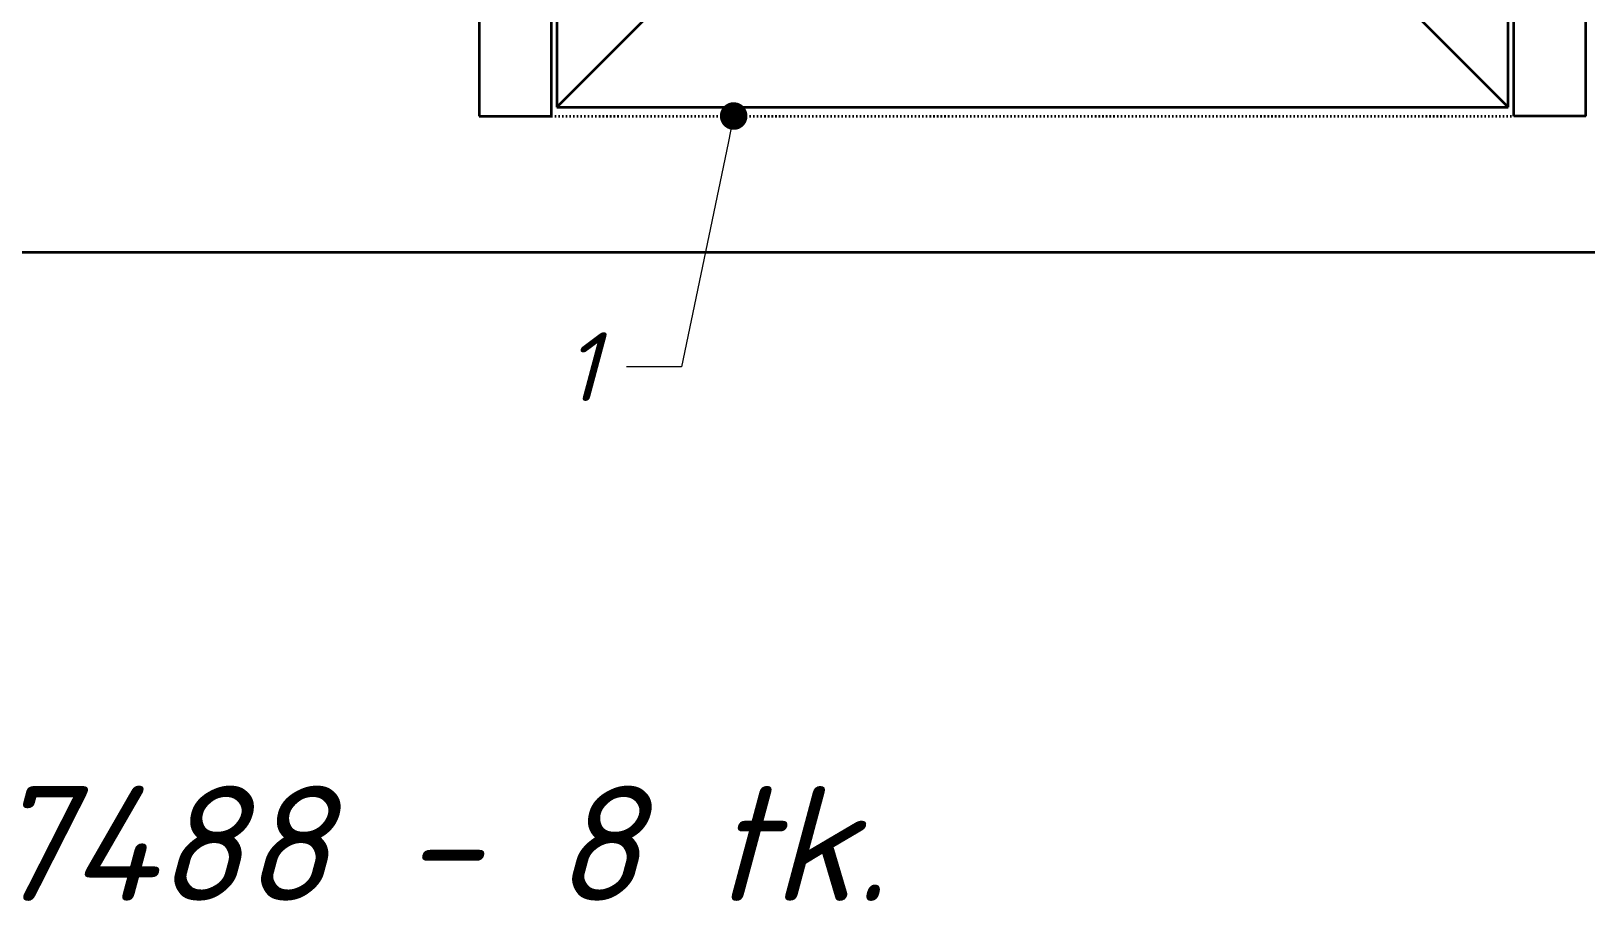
# Model space of a CAD drawing. Header units: millimetres. Extents: x -29692 to 34729, y -8412 to 43293.
# Drawn here: x -26996 to -25304, y -706 to 240 of the extents above; entities that cross this region are included whole.
import ezdxf
from ezdxf import colors
from ezdxf.entities.mleader import LeaderData, LeaderLine
from ezdxf.math import Vec2, Vec3

# ---------------------------------------------------------------- set-up
doc = ezdxf.new("R2010")
doc.units = ezdxf.units.MM
doc.linetypes.add('OGLT1', pattern=[4, 1.5, -2.5])
doc.layers.get('Defpoints').update_dxf_attribs({"color": 4, "lineweight": 35})
doc.layers.add('_0_004_Текст_01', color=7, linetype='Continuous', lineweight=18)
doc.styles.add('_DZ_2.5', font='isocpeui.ttf', dxfattribs={"height": 2.5})

# ---------------------------------------------------------------- blocks, each defined once
blk = doc.blocks.new('_Dot')
at = {"color": 0, "linetype": 'ByBlock', "lineweight": -2}
blk.add_line((-0.5, 0), (-1, 0), dxfattribs=at)
at = {"color": 0, "linetype": 'ByBlock', "const_width": 0.5}
blk.add_lwpolyline([(-0.25, 0, 1), (0.25, 0, 1)], format="xyb", close=True, dxfattribs=at)
blk = doc.blocks.new('Door Templet')
at = {"layer": 'Defpoints', "linetype": 'Continuous'}
for p, q in [((0, 2165), (0, 0)), ((1205, 0), (1205, 2165)), ((78.5, 2086.5), (78.5, 0)), ((1126.5, 0), (1126.5, 2086.5)), ((84.5, 2080.5), (84.5, 9.5)), ((1120.5, 9.5), (1120.5, 2080.5)), ((189, 114), (84.5, 9.5)), ((1016, 114), (1120.5, 9.5)), ((0, 0), (78.5, 0)), ((84.5, 9.5), (1120.5, 9.5)), ((1205, 0), (1126.5, 0))]:
    blk.add_line(p, q, dxfattribs=at)
at = {"layer": 'Defpoints', "linetype": 'OGLT1'}
blk.add_line((78.5, 0), (1126.5, 0), dxfattribs=at)
blk.add_line((78.5, 0), (1126.5, 0), dxfattribs=at)

msp = doc.modelspace()

# ---------------------------------------------------------------- linework, layer by layer
at = {"layer": 'Defpoints', "color": 6}
msp.add_xline((0, 0), (1, 0), dxfattribs=at)

# ---------------------------------------------------------------- block references
at = {"layer": 'Defpoints'}
msp.add_blockref('Door Templet', (-26508.563, 148.09), dxfattribs=at)

# ---------------------------------------------------------------- texts
at = {"layer": '_0_004_Текст_01', "insert": (-28239.186, -580.801), "char_height": 125, "width": 2909.6113, "attachment_point": 1, "style": '_DZ_2.5'}
msp.add_mtext('073.7477 + 073.7488 - 8 tk.', dxfattribs=at)

# ---------------------------------------------------------------- leaders
at = {"layer": '_0_004_Текст_01'}
ml = msp.add_multileader_mtext('Standard', dxfattribs=at)
ml.set_content('1', color=256, style='_DZ_2.5')
ml.set_leader_properties(color=256, linetype='ByLayer', lineweight=-1)
ml.set_arrow_properties(name='DOT')
ml.build(insert=Vec2(0, 0))
ml.multileader.update_dxf_attribs({"dogleg_length": 2, "arrow_head_size": 30, "scale": 30})
ctx = ml.context
ctx.base_point, ctx.scale, ctx.char_height, ctx.arrow_head_size, ctx.landing_gap_size, ctx.plane_origin = Vec3(-26435.416, -124.631), 30, 75, 30, 30, Vec3(-26119.934, 14.092)
ctx.text_align_type = 2
notes = []
notes.append((ctx, [(1, (1, 1, 0), (-26288.2, -124.631), (-1, 0), 60, [(0, [(-26231.393, 148.09)], 0, [])])]))
ctx.mtext.insert, ctx.mtext.alignment, ctx.mtext.flow_direction = Vec3(-26378.2, -87.131), 3, 5
for ctx, leaders in notes:
    for number, flags, end, landing, length, lines in leaders:
        leader = LeaderData()
        leader.index, (leader.has_last_leader_line, leader.has_dogleg_vector, leader.attachment_direction) = number, flags
        leader.last_leader_point, leader.dogleg_vector, leader.dogleg_length = Vec3(end), Vec3(landing), length
        for number, points, colour, breaks in lines:
            line = LeaderLine()
            line.index, line.vertices, line.color, line.breaks = number, Vec3.list(points), colors.encode_raw_color(colour), breaks
            leader.lines.append(line)
        ctx.leaders.append(leader)

doc.saveas('drawing.dxf')
